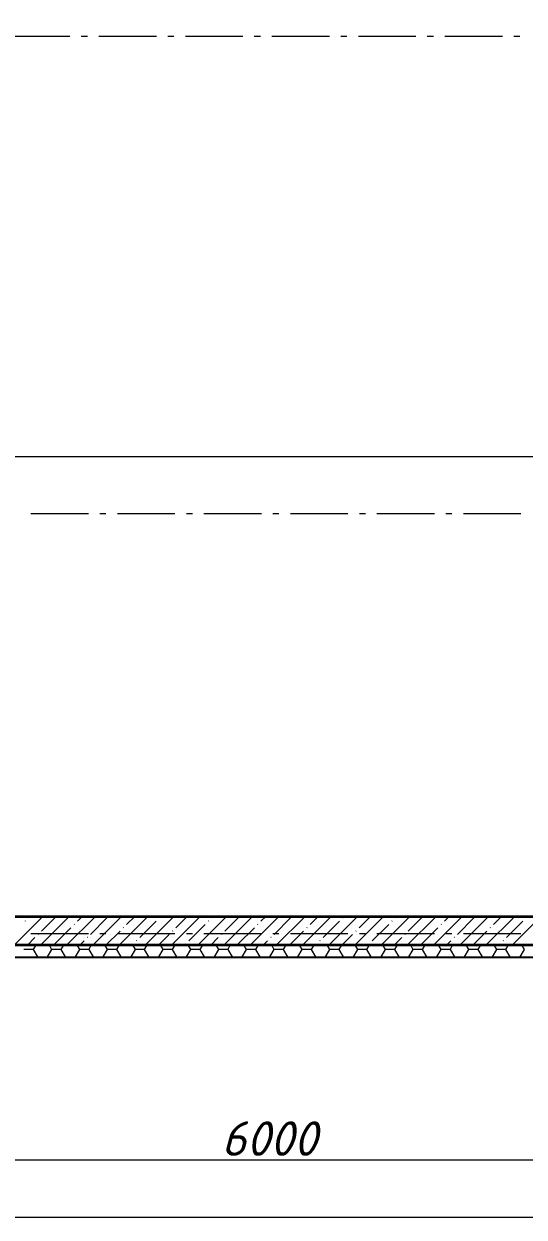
# Model space of a CAD drawing. Header units: millimetres. Extents: x -81576 to 1046824, y -248937 to 691537.
# Drawn here: x 162573 to 166928, y 533457 to 543832 of the extents above; entities that cross this region are included whole.
import ezdxf

# ---------------------------------------------------------------- set-up
doc = ezdxf.new("R2010")
doc.units = ezdxf.units.MM
doc.layers.add('PDF _Геометрия', color=7, linetype='Continuous', true_color=0x1d1d1d)
doc.layers.add('PDF _Текст', color=7, linetype='Continuous')
doc.styles.add('PDF ISOCPEUR Italic', font='isocpeui.ttf')

msp = doc.modelspace()

# ---------------------------------------------------------------- linework, layer by layer
at = {"layer": 'PDF _Геометрия', "color": 7, "lineweight": 13}
for points in [[(96392.5, 555781.6), (96392.5, 535719.5), (175144.5, 535719.5)], [(175144.5, 535711.5), (96494.5, 535711.5)]]:
    msp.add_lwpolyline(points, dxfattribs=at)
at = {"layer": 'PDF _Геометрия', "color": 7, "lineweight": 9}
for points in [[(96492.5, 555781.6), (96492.5, 535819.5), (175144.5, 535819.5)], [(96494.5, 555781.6), (96494.5, 535821.5), (175144.5, 535821.5)], [(162973.8, 543721.5), (162473.8, 543721.5)], [(163126.7, 543721.5), (163073.8, 543721.5)], [(163726.7, 543721.5), (163226.7, 543721.5)], [(163879.6, 543721.5), (163826.7, 543721.5)], [(164479.6, 543721.5), (163979.6, 543721.5)], [(164632.5, 543721.5), (164579.6, 543721.5)], [(165232.5, 543721.5), (164732.5, 543721.5)], [(165385.4, 543721.5), (165332.5, 543721.5)], [(165985.4, 543721.5), (165485.4, 543721.5)], [(166138.3, 543721.5), (166085.4, 543721.5)], [(166738.3, 543721.5), (166238.3, 543721.5)], [(166891.3, 543721.5), (166838.3, 543721.5)], [(163134.9, 539571.5), (162634.9, 539571.5)], [(163287.8, 539571.5), (163234.9, 539571.5)], [(163887.8, 539571.5), (163387.8, 539571.5)], [(164040.7, 539571.5), (163987.8, 539571.5)], [(164640.7, 539571.5), (164140.7, 539571.5)], [(164793.6, 539571.5), (164740.7, 539571.5)], [(165393.6, 539571.5), (164893.6, 539571.5)], [(165546.6, 539571.5), (165493.6, 539571.5)], [(166146.6, 539571.5), (165646.6, 539571.5)], [(166299.5, 539571.5), (166246.6, 539571.5)], [(166899.5, 539571.5), (166399.5, 539571.5)], [(163134.9, 535921.5), (162634.9, 535921.5)], [(163287.8, 535921.5), (163234.9, 535921.5)], [(163887.8, 535921.5), (163387.8, 535921.5)], [(164040.7, 535921.5), (163987.8, 535921.5)], [(164640.7, 535921.5), (164140.7, 535921.5)], [(164793.6, 535921.5), (164740.7, 535921.5)], [(165393.6, 535921.5), (164893.6, 535921.5)], [(165546.6, 535921.5), (165493.6, 535921.5)], [(166146.6, 535921.5), (165646.6, 535921.5)], [(166299.5, 535921.5), (166246.6, 535921.5)], [(166899.5, 535921.5), (166399.5, 535921.5)], [(127994.5, 533955.5), (133994.5, 533955.5), (136994.5, 533955.5), (137544.5, 533955.5), (140544.5, 533955.5), (143544.5, 533955.5), (149544.5, 533955.5), (152544.5, 533955.5), (158544.5, 533955.5), (161544.5, 533955.5), (167544.5, 533955.5), (167894.5, 533955.5), (169994.5, 533955.5), (170544.5, 533955.5), (171094.5, 533955.5), (174094.5, 533955.5), (180244.5, 533955.5), (182644.5, 533955.5), (184594.5, 533955.5), (188044.5, 533955.5), (192294.5, 533955.5), (200214.5, 533955.5)], [(96474.5, 533457.4), (200214.5, 533457.4)]]:
    msp.add_lwpolyline(points, dxfattribs=at)
at = {"layer": 'PDF _Геометрия', "color": 7, "lineweight": 35}
for points in [[(175144.5, 535821.5), (104369.5, 535821.5), (96744.5, 535821.5), (96494.5, 535821.5), (96494.5, 543571.5), (96494.5, 546721.5), (96494.5, 547221.5), (96494.5, 547271.5), (96494.5, 547771.5), (96494.5, 555781.6)], [(161794.5, 536071.5), (167294.5, 536071.5)]]:
    msp.add_lwpolyline(points, dxfattribs=at)
at = {"layer": 'PDF _Геометрия', "color": 8, "lineweight": 9, "true_color": 0x808080}
msp.add_lwpolyline([(93287.8, 540069.1), (203118.2, 540069.1)], dxfattribs=at)
at = {"layer": 'PDF _Геометрия', "lineweight": 9}
for points in [[(162739.8, 536071.5), (162489.8, 535821.5)], [(162625.8, 536071.5), (162612.5, 536058.3)], [(162967.9, 536071.5), (162717.9, 535821.5)], [(162853.9, 536071.5), (162726.5, 535944.2)], [(163196, 536071.5), (162946, 535821.5)], [(163082, 536071.5), (163040.2, 536029.8)], [(163296.8, 536058.3), (163154.2, 535915.7)], [(163424.1, 536071.5), (163174.1, 535821.5)], [(163652.2, 536071.5), (163402.2, 535821.5)], [(163538.2, 536071.5), (163467.9, 536001.2)], [(163880.3, 536071.5), (163630.3, 535821.5)], [(163755.4, 536060.6), (163753, 536058.3)], [(164108.4, 536071.5), (163858.4, 535821.5)], [(163994.4, 536071.5), (163895.6, 535972.7)], [(164336.5, 536071.5), (164086.5, 535821.5)], [(164222.5, 536071.5), (164209.2, 536058.3)], [(164564.6, 536071.5), (164314.6, 535821.5)], [(164450.6, 536071.5), (164323.2, 535944.2)], [(164792.7, 536071.5), (164542.7, 535821.5)], [(164678.7, 536071.5), (164636.9, 536029.8)], [(164893.5, 536058.3), (164750.9, 535915.7)], [(165020.8, 536071.5), (164770.8, 535821.5)], [(165248.9, 536071.5), (164998.9, 535821.5)], [(165134.8, 536071.5), (165064.6, 536001.2)], [(165477, 536071.5), (165227, 535821.5)], [(165352.1, 536060.6), (165349.7, 536058.3)], [(165705.1, 536071.5), (165455.1, 535821.5)], [(165591, 536071.5), (165492.2, 535972.7)], [(165933.2, 536071.5), (165683.2, 535821.5)], [(165819.1, 536071.5), (165805.9, 536058.3)], [(166161.3, 536071.5), (165911.3, 535821.5)], [(166047.2, 536071.5), (165919.9, 535944.2)], [(166389.4, 536071.5), (166139.4, 535821.5)], [(166275.3, 536071.5), (166233.6, 536029.8)], [(166490.2, 536058.3), (166347.6, 535915.7)], [(166617.5, 536071.5), (166367.5, 535821.5)], [(166845.6, 536071.5), (166595.6, 535821.5)], [(166731.5, 536071.5), (166661.2, 536001.2)], [(167073.7, 536071.5), (166823.7, 535821.5)], [(162586.4, 536032.1), (162584, 536029.8)], [(162983.2, 535972.7), (162840.6, 535830.2)], [(163014, 536003.6), (163011.7, 536001.2)], [(163410.8, 535944.2), (163288.2, 535821.5)], [(163441.7, 535975.1), (163439.4, 535972.7)], [(163724.5, 536029.8), (163581.9, 535887.2)], [(163869.4, 535946.6), (163867, 535944.2)], [(164152.2, 536001.2), (164009.6, 535858.7)], [(164183, 536032.1), (164180.7, 536029.8)], [(164579.8, 535972.7), (164437.3, 535830.2)], [(164610.7, 536003.6), (164608.4, 536001.2)], [(165007.5, 535944.2), (164884.8, 535821.5)], [(165038.4, 535975.1), (165036, 535972.7)], [(165321.2, 536029.8), (165178.6, 535887.2)], [(165466.1, 535946.6), (165463.7, 535944.2)], [(165748.9, 536001.2), (165606.3, 535858.7)], [(165779.7, 536032.1), (165777.4, 536029.8)], [(166176.5, 535972.7), (166034, 535830.2)], [(166207.4, 536003.6), (166205, 536001.2)], [(166604.2, 535944.2), (166481.5, 535821.5)], [(166635.1, 535975.1), (166632.7, 535972.7)], [(166917.9, 536029.8), (166775.3, 535887.2)], [(162669.5, 535887.2), (162603.9, 535821.5)], [(162700.4, 535918.1), (162698, 535915.7)], [(163097.2, 535858.7), (163060.1, 535821.5)], [(163128.1, 535889.6), (163125.7, 535887.2)], [(163524.9, 535830.2), (163516.3, 535821.5)], [(163555.8, 535861.1), (163553.4, 535858.7)], [(163838.5, 535915.7), (163744.4, 535821.5)], [(163983.5, 535832.5), (163981.1, 535830.2)], [(164266.2, 535887.2), (164200.6, 535821.5)], [(164297.1, 535918.1), (164294.7, 535915.7)], [(164693.9, 535858.7), (164656.8, 535821.5)], [(164724.8, 535889.6), (164722.4, 535887.2)], [(165121.6, 535830.2), (165112.9, 535821.5)], [(165152.5, 535861.1), (165150.1, 535858.7)], [(165435.2, 535915.7), (165341, 535821.5)], [(165580.1, 535832.5), (165577.8, 535830.2)], [(165862.9, 535887.2), (165797.2, 535821.5)], [(165893.8, 535918.1), (165891.4, 535915.7)], [(166290.6, 535858.7), (166253.4, 535821.5)], [(166321.5, 535889.6), (166319.1, 535887.2)], [(166718.3, 535830.2), (166709.6, 535821.5)], [(166749.2, 535861.1), (166746.8, 535858.7)], [(162654.1, 535785), (162573.4, 535785)], [(162674, 535819.5), (162654, 535785)], [(162654, 535785), (162691.8, 535719.5)], [(162815.3, 535785), (162777.6, 535719.5)], [(162795.4, 535819.5), (162815.3, 535785)], [(162896, 535785), (162815.3, 535785)], [(162915.9, 535819.5), (162896, 535785)], [(162896, 535785), (162933.7, 535719.5)], [(163057.3, 535785), (163019.5, 535719.5)], [(163037.3, 535819.5), (163057.3, 535785)], [(163137.9, 535785), (163057.3, 535785)], [(163157.9, 535819.5), (163137.9, 535785)], [(163137.9, 535785), (163175.7, 535719.5)], [(163299.2, 535785), (163261.4, 535719.5)], [(163279.2, 535819.5), (163299.2, 535785)], [(163379.9, 535785), (163299.2, 535785)], [(163399.8, 535819.5), (163379.8, 535785)], [(163379.8, 535785), (163417.6, 535719.5)], [(163541.1, 535785), (163503.4, 535719.5)], [(163521.2, 535819.5), (163541.1, 535785)], [(163621.8, 535785), (163541.1, 535785)], [(163641.7, 535819.5), (163621.8, 535785)], [(163621.8, 535785), (163659.5, 535719.5)], [(163783.1, 535785), (163745.3, 535719.5)], [(163763.1, 535819.5), (163783.1, 535785)], [(163863.7, 535785), (163783.1, 535785)], [(163883.7, 535819.5), (163863.7, 535785)], [(163863.7, 535785), (163901.5, 535719.5)], [(164025, 535785), (163987.2, 535719.5)], [(164005, 535819.5), (164025, 535785)], [(164105.7, 535785), (164025, 535785)], [(164125.6, 535819.5), (164105.6, 535785)], [(164105.6, 535785), (164143.4, 535719.5)], [(164266.9, 535785), (164229.2, 535719.5)], [(164247, 535819.5), (164266.9, 535785)], [(164347.6, 535785), (164267, 535785)], [(164367.5, 535819.5), (164347.6, 535785)], [(164347.6, 535785), (164385.4, 535719.5)], [(164508.9, 535785), (164471.1, 535719.5)], [(164488.9, 535819.5), (164508.9, 535785)], [(164589.5, 535785), (164508.9, 535785)], [(164609.5, 535819.5), (164589.5, 535785)], [(164589.5, 535785), (164627.3, 535719.5)], [(164750.8, 535785), (164713, 535719.5)], [(164730.8, 535819.5), (164750.8, 535785)], [(164831.5, 535785), (164750.8, 535785)], [(164851.4, 535819.5), (164831.5, 535785)], [(164831.5, 535785), (164869.2, 535719.5)], [(164992.7, 535785), (164955, 535719.5)], [(164972.8, 535819.5), (164992.7, 535785)], [(165073.4, 535785), (164992.8, 535785)], [(165093.3, 535819.5), (165073.4, 535785)], [(165073.4, 535785), (165111.2, 535719.5)], [(165234.7, 535785), (165196.9, 535719.5)], [(165214.7, 535819.5), (165234.7, 535785)], [(165315.3, 535785), (165234.7, 535785)], [(165335.3, 535819.5), (165315.3, 535785)], [(165315.3, 535785), (165353.1, 535719.5)], [(165476.6, 535785), (165438.8, 535719.5)], [(165456.6, 535819.5), (165476.6, 535785)], [(165557.3, 535785), (165476.6, 535785)], [(165577.2, 535819.5), (165557.3, 535785)], [(165557.3, 535785), (165595, 535719.5)], [(165718.5, 535785), (165680.8, 535719.5)], [(165698.6, 535819.5), (165718.5, 535785)], [(165799.2, 535785), (165718.6, 535785)], [(165819.2, 535819.5), (165799.2, 535785)], [(165799.2, 535785), (165837, 535719.5)], [(165960.5, 535785), (165922.7, 535719.5)], [(165940.5, 535819.5), (165960.5, 535785)], [(166041.1, 535785), (165960.5, 535785)], [(166061.1, 535819.5), (166041.1, 535785)], [(166041.1, 535785), (166078.9, 535719.5)], [(166202.4, 535785), (166164.6, 535719.5)], [(166182.5, 535819.5), (166202.4, 535785)], [(166283.1, 535785), (166202.4, 535785)], [(166303, 535819.5), (166283.1, 535785)], [(166283.1, 535785), (166320.8, 535719.5)], [(166444.4, 535785), (166406.6, 535719.5)], [(166424.4, 535819.5), (166444.4, 535785)], [(166525, 535785), (166444.4, 535785)], [(166545, 535819.5), (166525, 535785)], [(166525, 535785), (166562.8, 535719.5)], [(166686.3, 535785), (166648.5, 535719.5)], [(166666.3, 535819.5), (166686.3, 535785)], [(166766.9, 535785), (166686.3, 535785)], [(166786.9, 535819.5), (166766.9, 535785)], [(166766.9, 535785), (166804.7, 535719.5)], [(166928.2, 535785), (166890.5, 535719.5)], [(166908.3, 535819.5), (166928.2, 535785)]]:
    msp.add_lwpolyline(points, dxfattribs=at)

# ---------------------------------------------------------------- texts
at = {"layer": 'PDF _Текст', "insert": (164291.6, 534140.3), "char_height": 300, "attachment_point": 4, "style": 'PDF ISOCPEUR Italic'}
msp.add_mtext('6000', dxfattribs=at)

doc.saveas('drawing.dxf')
